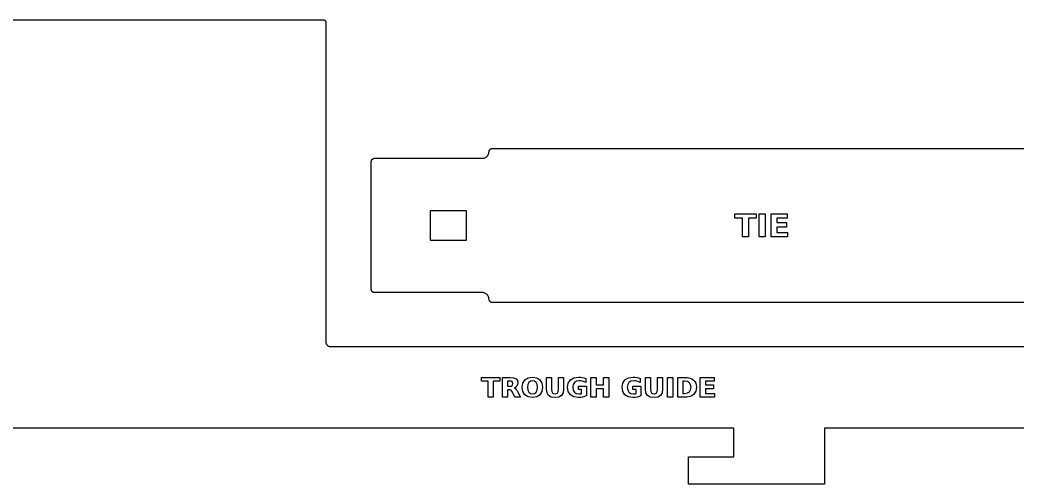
# Model space of a CAD drawing. Header units: millimetres. Extents: x 25 to 875, y 25 to 565.
# Drawn here: x 477.5 to 697.5, y 430 to 532.3 of the extents above; entities that cross this region are included whole.
import ezdxf

# ---------------------------------------------------------------- set-up
doc = ezdxf.new("R2010")
doc.units = ezdxf.units.MM
doc.layers.add('CUT', color=1, linetype='Continuous')
doc.layers.add('ENGRAVE', color=5, linetype='Continuous')

msp = doc.modelspace()

# ---------------------------------------------------------------- linework, layer by layer
at = {"layer": 'CUT'}
for points in [[(405.5, 532.3), (544.5, 532.3), (544.55, 532.3), (544.6, 532.29), (544.65, 532.28), (544.69, 532.26), (544.74, 532.24), (544.78, 532.22), (544.82, 532.19), (544.85, 532.15), (544.89, 532.12), (544.92, 532.08), (544.94, 532.04), (544.96, 531.99), (544.98, 531.95), (544.99, 531.9), (545, 531.85), (545, 531.8), (545, 461.31), (545, 461.29), (545, 461.21), (545.01, 461.19), (545.02, 461.12), (545.02, 461.09), (545.04, 461.02), (545.05, 461), (545.07, 460.93), (545.08, 460.91), (545.11, 460.84), (545.12, 460.82), (545.16, 460.75), (545.18, 460.73), (545.22, 460.68), (545.24, 460.66), (545.28, 460.6), (545.3, 460.58), (545.36, 460.54), (545.38, 460.52), (545.43, 460.48), (545.45, 460.46), (545.52, 460.42), (545.54, 460.41), (545.61, 460.38), (545.63, 460.37), (545.7, 460.35), (545.72, 460.34), (545.79, 460.32), (545.82, 460.32), (545.89, 460.31), (545.91, 460.3), (545.99, 460.3), (546.01, 460.3), (854.5, 460.3)], [(700.25, 470), (581.75, 470), (581.68, 470), (581.61, 470.01), (581.54, 470.03), (581.47, 470.05), (581.41, 470.08), (581.34, 470.12), (581.29, 470.16), (581.23, 470.21), (581.18, 470.26), (581.14, 470.31), (581.1, 470.37), (581.07, 470.44), (581.04, 470.5), (581.02, 470.57), (581.01, 470.64), (581, 470.71), (580.99, 470.83), (580.99, 470.87), (580.97, 470.97), (580.97, 471.01), (580.94, 471.12), (580.93, 471.15), (580.89, 471.26), (580.88, 471.29), (580.83, 471.39), (580.81, 471.42), (580.76, 471.52), (580.74, 471.55), (580.67, 471.64), (580.65, 471.67), (580.57, 471.75), (580.55, 471.77), (580.47, 471.85), (580.44, 471.87), (580.35, 471.94), (580.32, 471.96), (580.22, 472.01), (580.19, 472.03), (580.09, 472.08), (580.06, 472.09), (579.95, 472.13), (579.92, 472.14), (579.81, 472.17), (579.77, 472.17), (579.67, 472.19), (579.63, 472.19), (579.51, 472.2), (579.49, 472.2), (555.75, 472.2), (555.68, 472.2), (555.6, 472.21), (555.6, 472.21), (555.53, 472.23), (555.46, 472.26), (555.4, 472.29), (555.33, 472.33), (555.27, 472.37), (555.22, 472.42), (555.17, 472.47), (555.13, 472.53), (555.09, 472.6), (555.06, 472.66), (555.03, 472.73), (555.01, 472.8), (555, 472.88), (555, 472.95), (555, 501.05), (555, 501.12), (555.01, 501.2), (555.03, 501.27), (555.06, 501.34), (555.09, 501.4), (555.13, 501.47), (555.17, 501.53), (555.22, 501.58), (555.27, 501.63), (555.33, 501.67), (555.4, 501.71), (555.46, 501.74), (555.53, 501.77), (555.6, 501.79), (555.68, 501.8), (555.75, 501.8), (579.49, 501.8), (579.51, 501.8), (579.63, 501.81), (579.67, 501.81), (579.77, 501.83), (579.81, 501.83), (579.92, 501.86), (579.95, 501.87), (580.06, 501.91), (580.09, 501.92), (580.19, 501.97), (580.22, 501.99), (580.32, 502.04), (580.35, 502.06), (580.44, 502.13), (580.47, 502.15), (580.55, 502.23), (580.57, 502.25), (580.65, 502.33), (580.67, 502.36), (580.74, 502.45), (580.76, 502.48), (580.81, 502.58), (580.83, 502.61), (580.88, 502.71), (580.89, 502.74), (580.93, 502.85), (580.94, 502.88), (580.97, 502.99), (580.97, 503.03), (580.99, 503.13), (580.99, 503.17), (581, 503.29), (581.01, 503.36), (581.02, 503.43), (581.04, 503.5), (581.07, 503.56), (581.1, 503.63), (581.14, 503.69), (581.18, 503.74), (581.23, 503.79), (581.29, 503.84), (581.34, 503.88), (581.41, 503.92), (581.47, 503.95), (581.54, 503.97), (581.61, 503.99), (581.68, 504), (581.75, 504), (700.25, 504)], [(805, 442.3), (655, 442.3), (655, 436), (655, 430), (625, 430), (625, 436), (635, 436), (635, 442.3), (465, 442.3)]]:
    msp.add_lwpolyline(points, dxfattribs=at)
msp.add_lwpolyline([(568, 490.25), (568, 483.75), (576, 483.75), (576, 490.25), (568, 490.25)], close=True, dxfattribs=at)
at = {"layer": 'ENGRAVE'}
for points in [[(635.23, 489.58), (639.93, 489.58), (639.93, 488.59), (638.24, 488.59), (638.24, 484.48), (636.92, 484.48), (636.92, 488.59), (635.23, 488.59), (635.23, 489.58)], [(643.22, 489.58), (646.77, 489.58), (646.77, 488.59), (644.53, 488.59), (644.53, 487.64), (646.63, 487.64), (646.63, 486.64), (644.53, 486.64), (644.53, 485.47), (646.84, 485.47), (646.84, 484.48), (643.22, 484.48), (643.22, 489.58)], [(579.35, 453.51), (583.38, 453.51), (583.38, 452.66), (581.93, 452.66), (581.93, 449.14), (580.8, 449.14), (580.8, 452.66), (579.35, 452.66), (579.35, 453.51)], [(585.09, 450.8), (585.09, 449.14), (583.96, 449.14), (583.96, 453.51), (585.69, 453.51), (586.43, 453.44), (586.95, 453.22), (587.25, 452.85), (587.36, 452.31), (587.3, 451.91), (587.15, 451.6), (586.88, 451.35), (586.51, 451.18), (586.73, 451.1), (586.93, 450.95), (587.11, 450.71), (587.3, 450.38), (587.91, 449.14), (586.71, 449.14), (586.18, 450.23), (586.02, 450.5), (585.85, 450.67), (585.66, 450.77), (585.41, 450.8), (585.09, 450.8)], [(590.58, 453.59), (591.52, 453.44), (592.23, 452.99), (592.68, 452.27), (592.83, 451.32), (592.68, 450.38), (592.23, 449.66), (591.52, 449.21), (590.58, 449.05), (589.64, 449.21), (588.93, 449.66), (588.48, 450.38), (588.33, 451.32), (588.48, 452.27), (588.93, 452.99), (589.64, 453.44), (590.58, 453.59)], [(593.68, 453.51), (594.81, 453.51), (594.81, 450.89), (594.86, 450.43), (594.99, 450.12), (595.22, 449.94), (595.57, 449.88), (595.92, 449.94), (596.15, 450.12), (596.28, 450.43), (596.33, 450.89), (596.33, 453.51), (597.45, 453.51), (597.45, 450.89), (597.34, 450.08), (596.99, 449.51), (596.4, 449.17), (595.57, 449.05), (594.74, 449.17), (594.15, 449.51), (593.8, 450.08), (593.68, 450.89), (593.68, 453.51)], [(602.49, 449.47), (602.06, 449.29), (601.61, 449.16), (601.15, 449.08), (600.67, 449.05), (599.7, 449.21), (598.94, 449.67), (598.46, 450.39), (598.3, 451.32), (598.47, 452.27), (598.95, 452.99), (599.73, 453.44), (600.74, 453.59), (601.16, 453.57), (601.57, 453.51), (601.96, 453.41), (602.33, 453.27), (602.33, 452.36), (601.96, 452.54), (601.6, 452.67), (601.24, 452.75), (600.87, 452.78), (600.28, 452.68), (599.84, 452.4), (599.56, 451.94), (599.47, 451.32), (599.56, 450.71), (599.82, 450.25), (600.25, 449.97), (600.82, 449.87), (600.99, 449.88), (601.15, 449.89), (601.29, 449.92), (601.42, 449.96), (601.42, 450.81), (600.73, 450.81), (600.73, 451.57), (602.49, 451.57), (602.49, 449.47)], [(603.48, 453.51), (604.61, 453.51), (604.61, 451.85), (606.27, 451.85), (606.27, 453.51), (607.4, 453.51), (607.4, 449.14), (606.27, 449.14), (606.27, 450.99), (604.61, 450.99), (604.61, 449.14), (603.48, 449.14), (603.48, 453.51)], [(614.52, 449.47), (614.09, 449.29), (613.65, 449.16), (613.19, 449.08), (612.71, 449.05), (611.73, 449.21), (610.98, 449.67), (610.5, 450.39), (610.34, 451.32), (610.5, 452.27), (610.99, 452.99), (611.76, 453.44), (612.77, 453.59), (613.2, 453.57), (613.61, 453.51), (614, 453.41), (614.36, 453.27), (614.36, 452.36), (614, 452.54), (613.63, 452.67), (613.27, 452.75), (612.91, 452.78), (612.31, 452.68), (611.87, 452.4), (611.6, 451.94), (611.51, 451.32), (611.59, 450.71), (611.86, 450.25), (612.28, 449.97), (612.86, 449.87), (613.03, 449.88), (613.18, 449.89), (613.33, 449.92), (613.45, 449.96), (613.45, 450.81), (612.76, 450.81), (612.76, 451.57), (614.52, 451.57), (614.52, 449.47)], [(615.52, 453.51), (616.64, 453.51), (616.64, 450.89), (616.69, 450.43), (616.82, 450.12), (617.05, 449.94), (617.4, 449.88), (617.75, 449.94), (617.98, 450.12), (618.11, 450.43), (618.16, 450.89), (618.16, 453.51), (619.29, 453.51), (619.29, 450.89), (619.17, 450.08), (618.82, 449.51), (618.23, 449.17), (617.4, 449.05), (616.57, 449.17), (615.98, 449.51), (615.63, 450.08), (615.52, 450.89), (615.52, 453.51)], [(622.62, 453.51), (623.81, 453.51), (624.68, 453.48), (625.29, 453.37), (625.75, 453.18), (626.13, 452.89), (626.4, 452.57), (626.59, 452.21), (626.7, 451.79), (626.74, 451.33), (626.7, 450.86), (626.59, 450.45), (626.4, 450.08), (626.13, 449.76), (625.74, 449.47), (625.29, 449.28), (624.67, 449.18), (623.81, 449.14), (622.62, 449.14), (622.62, 453.51)], [(627.6, 453.51), (630.64, 453.51), (630.64, 452.66), (628.73, 452.66), (628.73, 451.85), (630.53, 451.85), (630.53, 450.99), (628.73, 450.99), (628.73, 449.99), (630.71, 449.99), (630.71, 449.14), (627.6, 449.14), (627.6, 453.51)], [(585.57, 451.57), (585.87, 451.61), (586.07, 451.71), (586.19, 451.88), (586.23, 452.14), (586.19, 452.4), (586.07, 452.57), (585.87, 452.66), (585.57, 452.7), (585.09, 452.7), (585.09, 451.57), (585.57, 451.57)], [(590.58, 452.78), (590.12, 452.68), (589.78, 452.39), (589.57, 451.94), (589.5, 451.32), (589.57, 450.71), (589.78, 450.25), (590.12, 449.97), (590.58, 449.87), (591.04, 449.97), (591.38, 450.25), (591.6, 450.71), (591.67, 451.32), (591.6, 451.94), (591.38, 452.39), (591.04, 452.68), (590.58, 452.78)], [(623.75, 452.66), (623.75, 449.99), (624.15, 449.99), (624.76, 450.08), (625.21, 450.34), (625.48, 450.76), (625.57, 451.33), (625.48, 451.9), (625.21, 452.32), (624.76, 452.58), (624.15, 452.66), (623.75, 452.66)]]:
    msp.add_lwpolyline(points, close=True, dxfattribs=at)
for points in [[(640.61, 489.58), (641.93, 489.58), (641.93, 484.48), (640.61, 484.48), (640.61, 489.58)], [(620.39, 453.51), (621.52, 453.51), (621.52, 449.14), (620.39, 449.14), (620.39, 453.51)]]:
    msp.add_lwpolyline(points, dxfattribs=at)

doc.saveas('drawing.dxf')
